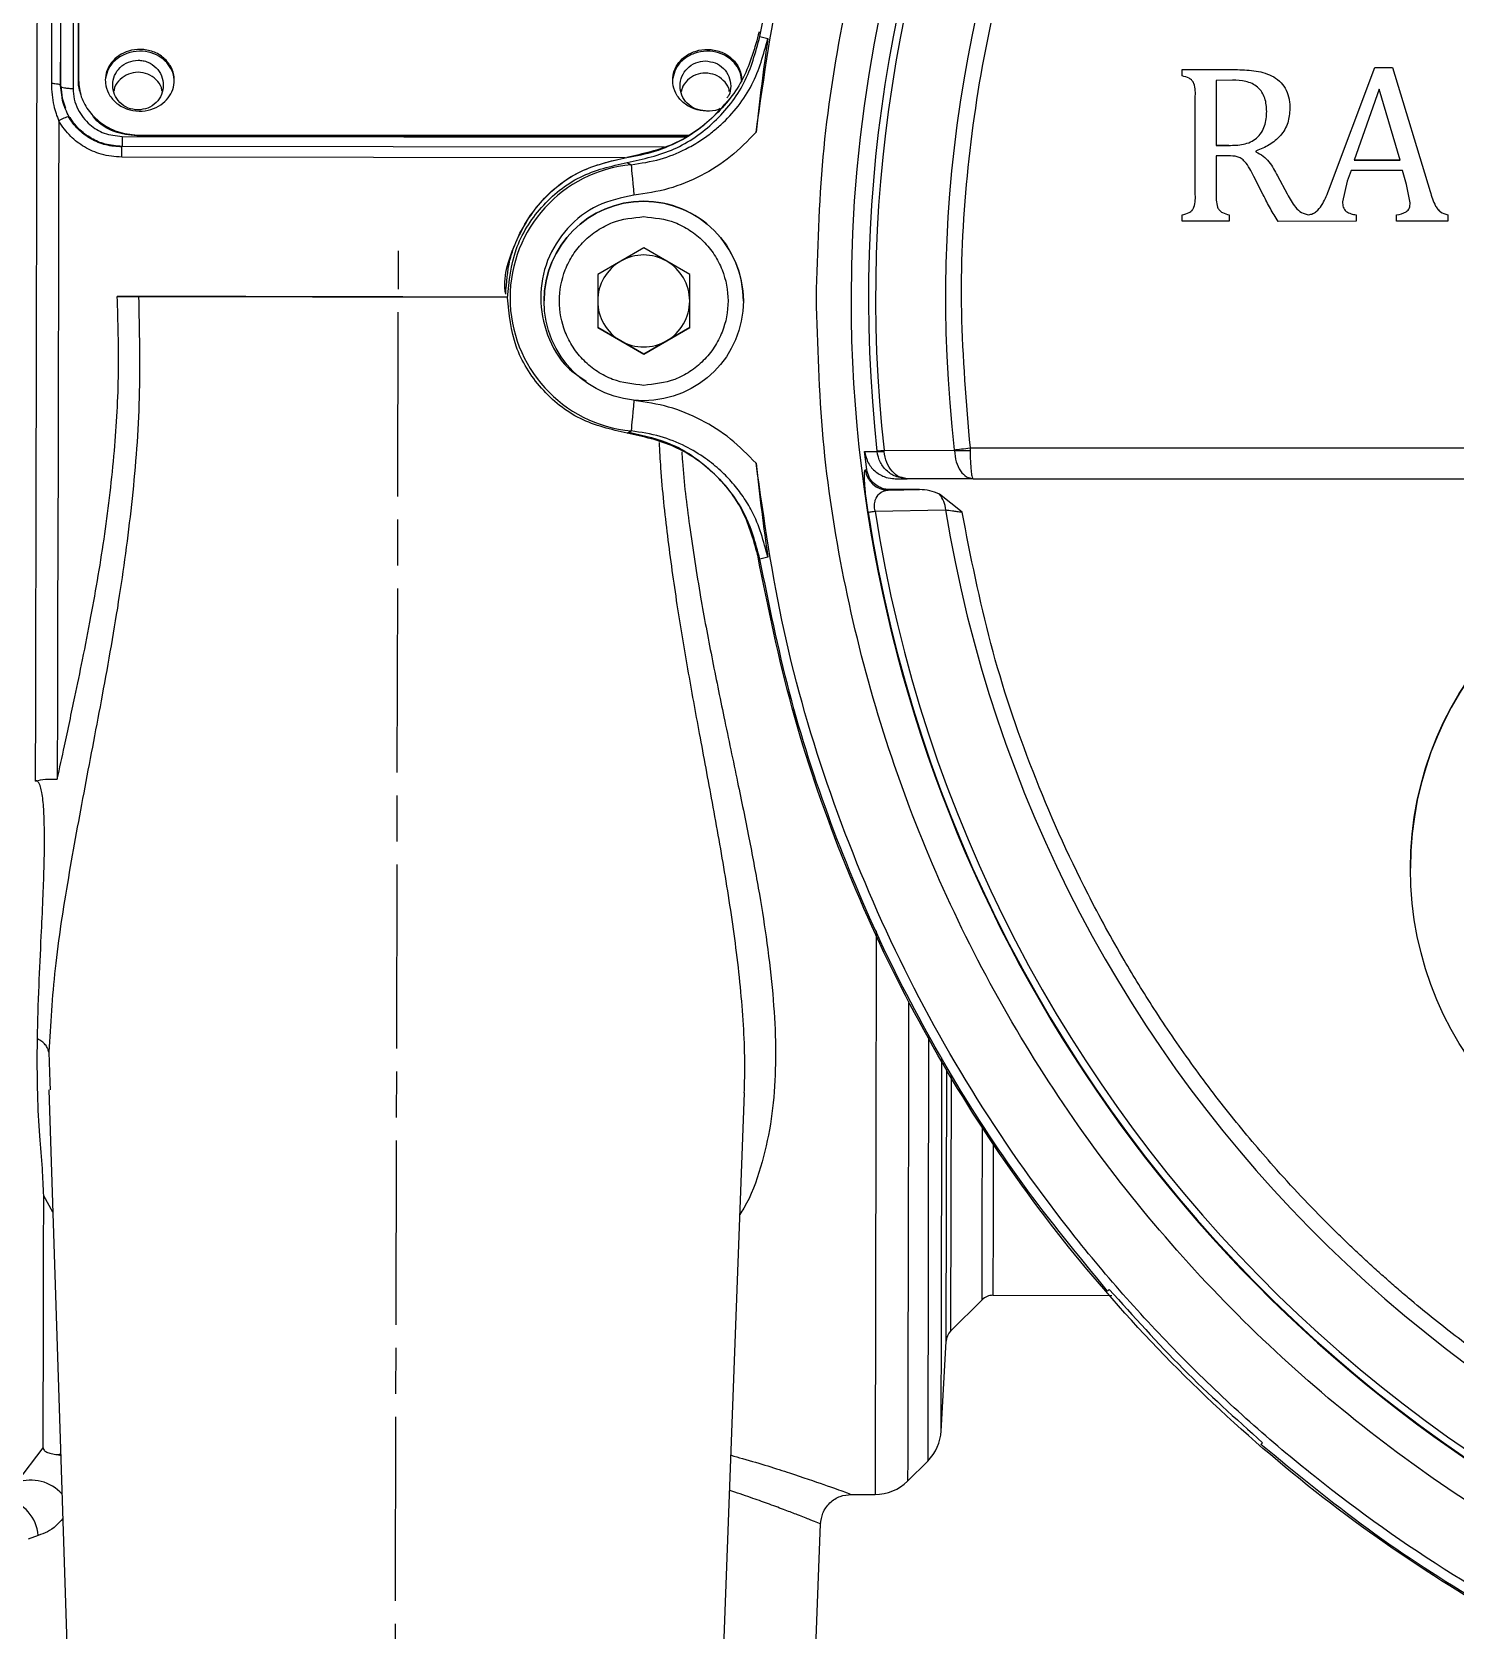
# Model space of a CAD drawing. Header units: millimetres. Extents: x 2278 to 4715, y 679 to 2402.
# Drawn here: x 2820 to 2912.8, y 1996.6 to 2100.8 of the extents above; entities that cross this region are included whole.
import ezdxf

# ---------------------------------------------------------------- set-up
doc = ezdxf.new("R2010")
doc.units = ezdxf.units.MM
doc.linetypes.add('AM_ISO08W050', pattern=[18, 12, -1.5, 3, -1.5])
doc.layers.add('AM_7', color=4, linetype='AM_ISO08W050', lineweight=25)

msp = doc.modelspace()

# ---------------------------------------------------------------- linework, layer by layer
at = {"color": 7, "linetype": 'Continuous', "lineweight": 25}
for p, q in [((2867.428, 2100.5), (2867.944, 2100.38)), ((2894.968, 2097.938), (2894.968, 2098.349)), ((2894.968, 2098.349), (2898.58, 2098.349)), ((2894.968, 2098.349), (2898.58, 2098.349)), ((2894.968, 2098.349), (2894.968, 2098.349)), ((2898.58, 2098.349), (2898.58, 2098.349)), ((2904.512, 2090.456), (2907.53, 2098.486)), ((2904.512, 2090.456), (2907.53, 2098.486)), ((2907.53, 2098.486), (2908.675, 2098.486)), ((2907.53, 2098.486), (2907.53, 2098.486)), ((2907.53, 2098.486), (2908.675, 2098.486)), ((2908.675, 2098.486), (2911.136, 2090.398)), ((2908.675, 2098.486), (2908.675, 2098.486)), ((2908.675, 2098.486), (2911.136, 2090.398)), ((2821.824, 2097.308), (2821.838, 2097.26)), ((2821.927, 2096.545), (2821.824, 2097.308)), ((2821.838, 2097.26), (2821.916, 2096.479)), ((2822.988, 2097.558), (2822.988, 2097.659)), ((2898.243, 2097.663), (2897.186, 2097.635)), ((2897.186, 2097.635), (2897.186, 2093.41)), ((2821.916, 2096.479), (2822.137, 2095.828)), ((2895.814, 2090.319), (2895.814, 2096.501)), ((2907.813, 2097.067), (2906.182, 2092.45)), ((2909.172, 2092.45), (2907.813, 2097.067)), ((2822.43, 2095.225), (2822.646, 2094.876)), ((2901.988, 2095.82), (2901.988, 2095.82)), ((2822.871, 2094.634), (2822.871, 2094.662)), ((2825.815, 2093.344), (2825.812, 2093.344)), ((2861.199, 2093.298), (2825.815, 2093.347)), ((2825.828, 2093.991), (2862.565, 2093.939)), ((2826.988, 2094.072), (2862.757, 2094.072)), ((2826.988, 2094.072), (2826.988, 2094.003)), ((2862.658, 2094.004), (2826.988, 2094.003)), ((2897.186, 2093.41), (2898.003, 2093.41)), ((2897.186, 2093.41), (2897.186, 2093.41)), ((2898.003, 2093.41), (2897.186, 2093.41)), ((2898.003, 2093.41), (2898.003, 2093.41)), ((2858.638, 2092.595), (2825.814, 2092.64)), ((2858.75, 2092.629), (2858.75, 2092.629)), ((2858.777, 2092.297), (2859.027, 2092.148)), ((2897.978, 2092.724), (2897.186, 2092.724)), ((2897.186, 2092.724), (2897.186, 2090.323)), ((2899.778, 2093.043), (2899.778, 2092.979)), ((2906.182, 2092.45), (2909.172, 2092.45)), ((2909.172, 2092.45), (2906.182, 2092.45)), ((2900.256, 2090.177), (2899.645, 2091.376)), ((2901.187, 2091.423), (2901.817, 2090.241)), ((2901.187, 2091.423), (2901.187, 2091.423)), ((2901.187, 2091.423), (2901.817, 2090.241)), ((2905.732, 2091.086), (2905.416, 2089.729)), ((2905.974, 2091.764), (2905.732, 2091.086)), ((2909.342, 2091.764), (2905.974, 2091.764)), ((2909.595, 2090.863), (2909.342, 2091.764)), ((2895.814, 2090.319), (2895.814, 2090.319)), ((2901.817, 2090.241), (2901.817, 2090.241)), ((2904.512, 2090.456), (2904.512, 2090.456)), ((2909.835, 2089.656), (2909.595, 2090.863)), ((2911.136, 2090.398), (2911.136, 2090.398)), ((2894.968, 2088.471), (2894.968, 2088.882)), ((2894.968, 2088.882), (2894.968, 2088.882)), ((2898.033, 2088.471), (2894.968, 2088.471)), ((2898.033, 2088.882), (2898.033, 2088.471)), ((2906.312, 2088.471), (2901.23, 2088.454)), ((2903.233, 2088.881), (2903.233, 2088.881)), ((2906.312, 2088.882), (2906.312, 2088.471)), ((2908.945, 2088.471), (2908.945, 2088.882)), ((2912.279, 2088.471), (2908.945, 2088.471)), ((2912.279, 2088.882), (2912.279, 2088.471)), ((2912.279, 2088.882), (2912.279, 2088.882)), ((2859.847, 2086.73), (2856.847, 2084.998)), ((2862.847, 2084.998), (2859.847, 2086.73)), ((2856.847, 2084.998), (2856.847, 2081.534)), ((2862.847, 2081.534), (2862.847, 2084.998)), ((2850.847, 2083.706), (2850.847, 2083.706)), ((2825.519, 2083.565), (2850.964, 2083.51)), ((2853.347, 2083.273), (2853.347, 2083.273)), ((2853.407, 2083.273), (2853.407, 2083.273)), ((2866.347, 2083.259), (2866.347, 2083.259)), ((2856.847, 2081.534), (2859.847, 2079.802)), ((2858.347, 2080.668), (2856.847, 2081.534)), ((2859.847, 2079.802), (2858.347, 2080.668)), ((2859.847, 2079.802), (2862.847, 2081.534)), ((2861.347, 2080.668), (2859.847, 2079.802)), ((2862.847, 2081.534), (2861.347, 2080.668)), ((2859.847, 2079.802), (2859.847, 2079.802)), ((2858.777, 2074.646), (2859.027, 2074.795)), ((2874.258, 2073.462), (2875.063, 2073.46)), ((2874.396, 2072.286), (2874.258, 2073.462)), ((2875.061, 2073.477), (2875.063, 2073.46)), ((2875.523, 2073.529), (2880.109, 2073.52)), ((2875.529, 2073.46), (2875.523, 2073.529)), ((2880.109, 2073.52), (2880.106, 2073.561)), ((2881.131, 2073.681), (2931.822, 2073.681)), ((2881.131, 2073.681), (2881.134, 2073.52)), ((2874.301, 2072.253), (2874.396, 2072.286)), ((2876.249, 2071.681), (2877.037, 2071.681)), ((2877.037, 2071.681), (2876.746, 2071.734)), ((2877.037, 2071.681), (2876.774, 2071.743)), ((2881.332, 2071.681), (2877.037, 2071.681)), ((2881.332, 2071.681), (2931.822, 2071.681)), ((2875.788, 2070.937), (2877.829, 2070.971)), ((2877.829, 2070.971), (2875.885, 2070.971)), ((2880.611, 2069.497), (2879.137, 2070.672)), ((2874.94, 2069.565), (2879.54, 2069.648)), ((2867.944, 2066.563), (2867.428, 2066.444)), ((2909.847, 2046.289), (2909.847, 2046.289)), ((2878.43, 2035.297), (2878.371, 2007.638)), ((2821.052, 2034.301), (2821.125, 2032.33)), ((2879.569, 2015.453), (2879.607, 2033.215)), ((2879.897, 2032.779), (2879.862, 2016.107)), ((2821.051, 2031.842), (2822.633, 1983.571)), ((2821.125, 2032.33), (2821.143, 2031.845)), ((2864.633, 1983.481), (2866.418, 2031.646)), ((2866.408, 2031.646), (2866.411, 2031.818)), ((2821.312, 2023.868), (2820.722, 2024.927)), ((2879.862, 2016.107), (2881.914, 2018.152)), ((2882.622, 2018.443), (2890.371, 2018.426)), ((2890.098, 2018.718), (2890.209, 2018.829)), ((2879.247, 2009.565), (2879.569, 2015.453)), ((2900.204, 2008.834), (2900.093, 2008.722)), ((2818.975, 2006.235), (2820.687, 2008.499)), ((2821.626, 2008.055), (2821.829, 2008.108)), ((2821.626, 2008.055), (2821.832, 2008.003)), ((2877.061, 2006.334), (2878.371, 2007.638)), ((2873.38, 2005.463), (2874.938, 2005.459)), ((2870.633, 1983.469), (2871.377, 2003.537)), ((2820.365, 2002.781), (2819.714, 2002.553))]:
    msp.add_line(p, q, dxfattribs=at)
at = {"color": 7, "linetype": 'Continuous', "lineweight": 25, "flags": 128}
for points in [[(2820.194, 2051.969), (2820.204, 2056.904), (2820.215, 2061.962), (2820.226, 2067.118), (2820.237, 2072.349), (2820.249, 2077.632), (2820.26, 2082.942), (2820.271, 2088.255), (2820.283, 2093.547), (2820.294, 2098.793), (2820.305, 2103.969)], [(2821.7, 2094.987), (2821.688, 2089.539), (2821.677, 2084.061), (2821.665, 2078.58), (2821.653, 2073.124), (2821.642, 2067.72), (2821.63, 2062.394), (2821.619, 2057.173), (2821.608, 2052.082)], [(2825.814, 2092.64), (2825.814, 2092.791), (2825.815, 2092.932), (2825.815, 2093.059), (2825.815, 2093.168), (2825.815, 2093.253), (2825.815, 2093.312), (2825.815, 2093.343), (2825.815, 2093.347)], [(2825.828, 2093.991), (2825.828, 2093.843), (2825.828, 2093.704), (2825.827, 2093.58), (2825.827, 2093.475), (2825.827, 2093.392), (2825.827, 2093.347)], [(2859.027, 2092.148), (2859.031, 2092.104), (2859.042, 2091.987), (2859.059, 2091.801), (2859.083, 2091.553), (2859.111, 2091.253), (2859.144, 2090.911), (2859.179, 2090.541), (2859.215, 2090.157)], [(2859.215, 2076.786), (2859.179, 2076.402), (2859.144, 2076.032), (2859.111, 2075.69), (2859.083, 2075.39), (2859.059, 2075.142), (2859.042, 2074.956), (2859.031, 2074.839), (2859.027, 2074.795)], [(2875.061, 2073.477), (2875.075, 2073.479), (2875.102, 2073.482), (2875.143, 2073.486), (2875.196, 2073.492), (2875.261, 2073.5), (2875.338, 2073.508), (2875.425, 2073.518), (2875.523, 2073.529)], [(2880.106, 2073.561), (2880.213, 2073.574), (2880.328, 2073.587), (2880.45, 2073.601), (2880.579, 2073.616), (2880.713, 2073.632), (2880.85, 2073.648), (2880.99, 2073.665), (2881.131, 2073.681)], [(2875.788, 2070.937), (2875.842, 2070.956), (2875.885, 2070.971)], [(2874.48, 2069.494), (2874.494, 2069.496), (2874.522, 2069.5), (2874.562, 2069.506), (2874.614, 2069.514), (2874.679, 2069.524), (2874.756, 2069.536), (2874.843, 2069.55), (2874.94, 2069.565)], [(2875.016, 2042.202), (2875.014, 2041.344), (2875.005, 2037.041), (2874.996, 2032.946), (2874.988, 2029.077), (2874.98, 2025.453), (2874.973, 2022.09), (2874.966, 2019.003), (2874.961, 2016.205), (2874.955, 2013.709), (2874.951, 2011.527), (2874.947, 2009.668), (2874.943, 2008.14), (2874.941, 2006.951), (2874.939, 2006.106), (2874.938, 2005.608), (2874.938, 2005.459)], [(2877.127, 2037.518), (2877.125, 2036.477), (2877.117, 2032.418), (2877.108, 2028.596), (2877.101, 2025.029), (2877.094, 2021.734), (2877.087, 2018.725), (2877.081, 2016.018), (2877.076, 2013.625), (2877.072, 2011.556), (2877.068, 2009.822), (2877.065, 2008.43), (2877.063, 2007.387), (2877.062, 2006.698), (2877.061, 2006.366), (2877.061, 2006.334)]]:
    msp.add_lwpolyline(points, dxfattribs=at)
at = {"color": 7, "linetype": 'Continuous', "lineweight": 25}
for centre, radius in [((2859.847, 2083.266), 6.5), ((2931.847, 2046.266), 22)]:
    msp.add_circle(centre, radius, dxfattribs=at)
for centre, radius, start, end in [((2964.847, 2083.471), 91.48, 295.79271, 180), ((2964.847, 2083.471), 90.341, 353.64897, 186.35103), ((2964.847, 2083.471), 89.875, 353.64897, 186.35103), ((2964.847, 2083.471), 85.319, 353.33017, 186.66983), ((2822.589, 2093.854), 1.44, 98.0719, 128.1126), ((2859.847, 2083.472), 8.715, 95.40246, 264.59754), ((2859.847, 2083.266), 6.5, 90, 179.93876), ((2859.847, 2083.266), 6.5, 359.93876, 90), ((2859.847, 2083.266), 3, 120, 180), ((2859.847, 2083.266), 3, 60, 120), ((2859.847, 2083.266), 3, 0, 60), ((2859.847, 2083.266), 3, 180, 240), ((2859.847, 2083.266), 3, 300, 0), ((2964.847, 2083.471), 91.48, 180, 290.22656), ((2859.847, 2083.266), 3, 240, 300), ((2875.296, 2075.285), 1.84, 262.72784, 277.27081), ((2880.621, 2087.843), 14.332, 267.94958, 272.05017), ((2875.79, 2072.438), 1.5, 187.07071, 269.91276), ((2877.78, 2069.545), 1.764, 3.33536, 39.6988), ((2964.847, 2083.471), 91.441, 188.79238, 262.46584), ((2964.847, 2083.471), 90.976, 188.79238, 262.46584), ((2964.847, 2083.471), 86.42, 189.2043, 262.12076), ((2931.847, 2046.266), 22, 359.93876, 179.93876), ((2882.62, 2017.443), 1, 89.87803, 134.86738), ((2880.567, 2015.399), 1, 134.87751, 176.87751), ((2876.254, 2009.764), 3, 314.87751, 356.87751), ((2819.884, 2003.693), 2.7, 41.22775, 109.68883), ((2874.944, 2008.459), 3, 269.87751, 314.87751), ((2817.753, 2002.58), 2.62, 4.39901, 78.72064)]:
    msp.add_arc(centre, radius, start, end, dxfattribs=at)
for points in [[(2867.174, 2094.261), (2867.698, 2097.913), (2868.746, 2105.216), (2871.865, 2115.859), (2876.073, 2126.102), (2881.429, 2135.803), (2887.833, 2144.842), (2895.215, 2153.104), (2903.477, 2160.485), (2912.516, 2166.89), (2922.217, 2172.245), (2932.46, 2176.453), (2943.103, 2179.573), (2950.406, 2180.621), (2954.058, 2181.145)], [(2871.107, 2083.472), (2871.194, 2086.539), (2871.368, 2092.675), (2872.771, 2101.789), (2874.996, 2110.727), (2878.104, 2119.402), (2882.042, 2127.732), (2886.78, 2135.635), (2892.268, 2143.035), (2898.456, 2149.863), (2905.283, 2156.05), (2912.684, 2161.539), (2920.587, 2166.276), (2928.917, 2170.215), (2937.592, 2173.323), (2946.53, 2175.548), (2955.644, 2176.951), (2961.78, 2177.125), (2964.847, 2177.212)], [(2964.847, 2167.757), (2961.884, 2167.667), (2955.959, 2167.486), (2947.17, 2166.031), (2938.577, 2163.726), (2930.276, 2160.512), (2922.359, 2156.446), (2914.914, 2151.568), (2908.024, 2145.934), (2901.765, 2139.606), (2896.207, 2132.655), (2891.411, 2125.157), (2887.431, 2117.196), (2884.312, 2108.86), (2882.084, 2100.242), (2880.792, 2091.439), (2880.368, 2082.54), (2880.877, 2076.634), (2881.131, 2073.681)], [(2867.428, 2100.5), (2868.015, 2103.413), (2869.191, 2109.241), (2871.944, 2117.735), (2875.391, 2125.964), (2879.591, 2133.835), (2884.436, 2141.336), (2888.211, 2145.929), (2890.098, 2148.226)], [(2867.376, 2100.804), (2867.094, 2099.776), (2866.529, 2097.72), (2864.513, 2095.187), (2861.875, 2093.309), (2859.791, 2092.856), (2858.75, 2092.629)], [(2850.957, 2083.472), (2851.07, 2084.547), (2851.297, 2086.698), (2853.061, 2089.484), (2855.615, 2091.571), (2857.723, 2092.055), (2858.777, 2092.297)], [(2843.847, 2083.526), (2842.287, 2083.529), (2839.168, 2083.536), (2834.671, 2083.545), (2830.463, 2083.554), (2828.092, 2083.559), (2826.906, 2083.562)], [(2858.777, 2074.646), (2857.723, 2074.888), (2855.615, 2075.373), (2853.061, 2077.459), (2851.297, 2080.246), (2851.07, 2082.396), (2850.957, 2083.472)], [(2964.847, 1989.731), (2961.78, 1989.818), (2955.644, 1989.992), (2946.53, 1991.395), (2937.592, 1993.62), (2928.917, 1996.728), (2920.587, 2000.667), (2912.684, 2005.404), (2905.283, 2010.893), (2898.456, 2017.081), (2892.268, 2023.908), (2886.78, 2031.308), (2882.042, 2039.212), (2878.104, 2047.541), (2874.996, 2056.216), (2872.771, 2065.154), (2871.368, 2074.269), (2871.194, 2080.404), (2871.107, 2083.472)], [(2954.058, 1985.798), (2950.406, 1986.322), (2943.103, 1987.37), (2932.46, 1990.49), (2922.217, 1994.698), (2912.516, 2000.053), (2903.477, 2006.458), (2895.215, 2013.839), (2887.833, 2022.101), (2881.429, 2031.14), (2876.073, 2040.841), (2871.865, 2051.084), (2868.746, 2061.727), (2867.698, 2069.03), (2867.174, 2072.682)], [(2947.515, 1986.001), (2944.221, 1986.687), (2937.632, 1988.06), (2928.08, 1991.38), (2918.897, 1995.584), (2910.194, 2000.72), (2902.057, 2006.709), (2894.573, 2013.497), (2887.817, 2021.01), (2881.863, 2029.173), (2876.764, 2037.897), (2872.6, 2047.099), (2869.32, 2056.665), (2867.975, 2063.259), (2867.303, 2066.557)], [(2890.098, 2018.718), (2888.211, 2021.014), (2884.436, 2025.607), (2879.591, 2033.108), (2875.391, 2040.979), (2871.944, 2049.208), (2869.191, 2057.702), (2868.015, 2063.53), (2867.428, 2066.444)], [(2890.209, 2018.829), (2891.786, 2017.074), (2894.938, 2013.563), (2898.449, 2010.41), (2900.204, 2008.834)], [(2947.819, 1986.052), (2944.905, 1986.64), (2939.078, 1987.815), (2930.583, 1990.568), (2922.354, 1994.015), (2914.483, 1998.216), (2906.983, 2003.061), (2902.39, 2006.835), (2900.093, 2008.722)]]:
    msp.add_open_spline(points, degree=3, dxfattribs=at)
for points, knots in [([(2822.987, 2162.459), (2822.987, 2162.355), (2822.987, 2161.834), (2822.987, 2160.468), (2822.988, 2158.308), (2822.988, 2155.689), (2822.988, 2153.227), (2822.988, 2149.719), (2822.988, 2146.576), (2822.988, 2142.261), (2822.988, 2137.574), (2822.988, 2132.442), (2822.988, 2127.018), (2822.988, 2122.459), (2822.988, 2116.537), (2822.988, 2111.631), (2822.988, 2104.952), (2822.988, 2100.659), (2822.988, 2097.658)], [0, 0, 0, 0, 0.020124, 0.1007334, 0.181328, 0.2215866, 0.3021835, 0.3424421, 0.4230392, 0.4632978, 0.5438938, 0.6244906, 0.6647493, 0.7453456, 0.7856043, 0.8661996, 0.906458, 1, 1, 1, 1]), ([(2821.319, 2161.511), (2821.319, 2161.54), (2821.319, 2161.628), (2821.318, 2160.642), (2821.315, 2158.629), (2821.31, 2155.566), (2821.305, 2152.178), (2821.3, 2148.84), (2821.295, 2145.771), (2821.29, 2142.127), (2821.283, 2137.857), (2821.276, 2133.211), (2821.268, 2128.264), (2821.26, 2123.094), (2821.251, 2117.409), (2821.241, 2111.212), (2821.23, 2104.529), (2821.223, 2099.838), (2821.219, 2097.444)], [0, 0, 0, 0, 0.0393421, 0.1229429, 0.2061832, 0.2890629, 0.3715817, 0.4166119, 0.4656006, 0.5185474, 0.5754517, 0.636313, 0.6900586, 0.7465521, 0.8057933, 0.8677819, 0.9325176, 1, 1, 1, 1]), ([(2821.824, 2097.308), (2821.829, 2100.608), (2821.838, 2107.206), (2821.851, 2116.636), (2821.863, 2125.517), (2821.874, 2133.674), (2821.883, 2140.975), (2821.892, 2147.292), (2821.898, 2152.516), (2821.903, 2156.565), (2821.906, 2158.968), (2821.908, 2160.282), (2821.908, 2160.603), (2821.908, 2160.764)], [0, 0, 0, 0, 0.0981345, 0.19626897, 0.29440343, 0.39253786, 0.49067226, 0.58880664, 0.686941, 0.78507534, 0.88320965, 0.94160483, 1, 1, 1, 1]), ([(2821.838, 2097.26), (2821.841, 2099.645), (2821.848, 2104.352), (2821.857, 2111.101), (2821.866, 2117.444), (2821.874, 2123.339), (2821.881, 2128.769), (2821.889, 2134.502), (2821.896, 2140.271), (2821.904, 2145.751), (2821.909, 2150.218), (2821.914, 2153.741), (2821.917, 2156.404), (2821.919, 2158.304), (2821.921, 2159.535), (2821.921, 2160.05), (2821.921, 2160.199), (2821.921, 2160.224)], [0, 0, 0, 0, 0.0713902, 0.1408432, 0.2083589, 0.2739371, 0.3375779, 0.3992809, 0.4881732, 0.5727093, 0.6528883, 0.7287096, 0.8001726, 0.8672766, 0.9300211, 0.9884056, 1, 1, 1, 1]), ([(2822.719, 2159.441), (2822.719, 2159.348), (2822.719, 2159.178), (2822.719, 2158.731), (2822.718, 2158.19), (2822.717, 2157.514), (2822.717, 2156.707), (2822.715, 2155.767), (2822.714, 2154.695), (2822.712, 2152.986), (2822.709, 2150.3), (2822.704, 2146.15), (2822.697, 2140.933), (2822.689, 2135.326), (2822.682, 2129.649), (2822.674, 2124.182), (2822.666, 2118.169), (2822.657, 2111.622), (2822.647, 2104.579), (2822.641, 2099.637), (2822.637, 2097.122)], [0, 0, 0, 0, 0.0377813, 0.0690805, 0.1004677, 0.1319427, 0.1635057, 0.1951566, 0.2268954, 0.2587221, 0.3309337, 0.4089834, 0.4928701, 0.5825926, 0.6456721, 0.7113473, 0.7796179, 0.8504837, 0.9239444, 1, 1, 1, 1]), ([(2822.988, 2097.557), (2822.988, 2098.205), (2822.988, 2101.445), (2822.988, 2107.21), (2822.988, 2113.427), (2822.988, 2119.462), (2822.988, 2124.092), (2822.988, 2127.903), (2822.988, 2129.347), (2822.988, 2129.743)], [0, 0, 0, 0, 0.0562565, 0.2816053, 0.5069111, 0.6194539, 0.8447671, 0.9573099, 1, 1, 1, 1]), ([(2858.777, 2092.297), (2859.822, 2092.524), (2861.911, 2092.976), (2864.559, 2094.855), (2866.58, 2097.399), (2867.145, 2099.465), (2867.428, 2100.5)], [0, 0, 0, 0, 0.25006523, 0.49944561, 0.74938637, 1, 1, 1, 1]), ([(2859.027, 2092.148), (2859.668, 2092.245), (2860.891, 2092.429), (2862.37, 2093.031), (2863.459, 2093.646), (2864.225, 2094.188), (2865.513, 2095.283), (2867.093, 2097.242), (2867.664, 2099.349), (2867.944, 2100.38)], [0, 0, 0, 0, 0.1490589, 0.284486, 0.365253, 0.4374072, 0.5004523, 0.7554674, 1, 1, 1, 1]), ([(2867.944, 2100.38), (2867.807, 2099.409), (2867.535, 2097.476), (2867.294, 2095.329), (2867.174, 2094.261)], [0, 0, 0, 0, 0.5024427, 1, 1, 1, 1]), ([(2829.238, 2097.658), (2829.218, 2097.453), (2829.176, 2097.041), (2828.854, 2096.481), (2828.366, 2096.021), (2827.706, 2095.708), (2826.926, 2095.6), (2826.113, 2095.751), (2825.401, 2096.164), (2824.915, 2096.77), (2824.753, 2097.306), (2824.728, 2097.8), (2824.81, 2098.276), (2825.119, 2098.834), (2825.612, 2099.291), (2826.269, 2099.603), (2827.05, 2099.71), (2827.863, 2099.56), (2828.576, 2099.149), (2829.059, 2098.547), (2829.227, 2098.013), (2829.236, 2097.721), (2829.238, 2097.658)], [0, 0, 0, 0, 0.0462758, 0.0927179, 0.1417121, 0.1951856, 0.2536832, 0.3152623, 0.3769162, 0.4343748, 0.4858184, 0.4999945, 0.5462457, 0.5926943, 0.6417948, 0.6951523, 0.7535088, 0.8153875, 0.8768489, 0.9341452, 0.9857242, 1, 1, 1, 1]), ([(2829.238, 2097.557), (2829.218, 2097.759), (2829.177, 2098.164), (2828.861, 2098.713), (2828.379, 2099.166), (2827.725, 2099.478), (2826.945, 2099.591), (2826.124, 2099.448), (2825.409, 2099.038), (2824.908, 2098.448), (2824.805, 2097.986), (2824.758, 2097.775)], [0, 0, 0, 0, 0.09445135, 0.189257, 0.28970169, 0.40014557, 0.52176899, 0.6506714, 0.77990675, 0.89966554, 1, 1, 1, 1]), ([(2864.842, 2095.812), (2864.8, 2095.791), (2864.526, 2095.652), (2863.92, 2095.613), (2863.114, 2095.747), (2862.4, 2096.166), (2861.916, 2096.77), (2861.753, 2097.306), (2861.728, 2097.8), (2861.81, 2098.276), (2862.119, 2098.834), (2862.612, 2099.291), (2863.269, 2099.603), (2864.05, 2099.711), (2864.863, 2099.561), (2865.576, 2099.15), (2866.059, 2098.547), (2866.227, 2098.013), (2866.236, 2097.722), (2866.238, 2097.659)], [0, 0, 0, 0, 0.0127052, 0.0844665, 0.160008, 0.2356414, 0.3061282, 0.3692357, 0.3866258, 0.4433634, 0.5003433, 0.5605763, 0.6260317, 0.6976199, 0.773529, 0.8489263, 0.9192139, 0.9824875, 1, 1, 1, 1]), ([(2866.238, 2097.558), (2866.218, 2097.76), (2866.177, 2098.164), (2865.861, 2098.713), (2865.379, 2099.166), (2864.725, 2099.479), (2863.945, 2099.591), (2863.124, 2099.448), (2862.409, 2099.039), (2861.908, 2098.448), (2861.805, 2097.986), (2861.758, 2097.775)], [0, 0, 0, 0, 0.09445035, 0.18925501, 0.28969883, 0.40014213, 0.52176528, 0.6506678, 0.77990335, 0.89966202, 1, 1, 1, 1]), ([(2826.868, 2095.717), (2826.65, 2095.743), (2826.212, 2095.794), (2825.664, 2096.177), (2825.305, 2096.715), (2825.179, 2097.345), (2825.306, 2097.976), (2825.671, 2098.513), (2826.222, 2098.891), (2826.658, 2098.939), (2826.875, 2098.963)], [0, 0, 0, 0, 0.1258291, 0.25355612, 0.37642477, 0.49891281, 0.62367207, 0.747541, 0.87471626, 1, 1, 1, 1]), ([(2826.875, 2098.963), (2826.984, 2098.957), (2827.202, 2098.944), (2827.623, 2098.811), (2828.082, 2098.507), (2828.44, 2097.964), (2828.563, 2097.337), (2828.436, 2096.709), (2828.073, 2096.171), (2827.522, 2095.791), (2827.085, 2095.742), (2826.868, 2095.717)], [0, 0, 0, 0, 0.063647, 0.1267281, 0.2547652, 0.3780137, 0.5008959, 0.6238443, 0.7469985, 0.8744138, 1, 1, 1, 1]), ([(2863.868, 2095.665), (2863.65, 2095.691), (2863.213, 2095.742), (2862.664, 2096.125), (2862.305, 2096.663), (2862.179, 2097.293), (2862.306, 2097.924), (2862.671, 2098.461), (2863.222, 2098.838), (2863.658, 2098.887), (2863.875, 2098.911)], [0, 0, 0, 0, 0.12578783, 0.25349875, 0.37632272, 0.49888409, 0.62365237, 0.74752839, 0.87471013, 1, 1, 1, 1]), ([(2863.875, 2098.911), (2864.092, 2098.885), (2864.53, 2098.835), (2865.079, 2098.453), (2865.444, 2097.911), (2865.555, 2097.286), (2865.484, 2096.77), (2865.312, 2096.539), (2865.266, 2096.477)], [0, 0, 0, 0, 0.18772397, 0.37845808, 0.56352237, 0.74919563, 0.93250381, 1, 1, 1, 1]), ([(2898.58, 2098.349), (2898.984, 2098.336), (2899.79, 2098.308), (2900.78, 2098.012), (2901.433, 2097.521), (2901.781, 2097.012), (2901.927, 2096.524), (2901.982, 2096.123), (2901.986, 2095.921), (2901.988, 2095.82)], [0, 0, 0, 0, 0.2503213, 0.4998014, 0.6247836, 0.7496745, 0.8746984, 0.9373467, 1, 1, 1, 1]), ([(2821.219, 2097.444), (2821.244, 2096.957), (2821.287, 2096.115), (2821.578, 2095.322), (2821.7, 2094.987)], [0, 0, 0, 0, 0.5788091, 1, 1, 1, 1]), ([(2821.824, 2097.308), (2821.815, 2097.323), (2821.795, 2097.353), (2821.664, 2097.394), (2821.468, 2097.428), (2821.301, 2097.438), (2821.219, 2097.444)], [0, 0, 0, 0, 0.2364348, 0.4905117, 0.7497182, 1, 1, 1, 1]), ([(2821.838, 2097.26), (2821.853, 2097.242), (2821.883, 2097.206), (2822.07, 2097.16), (2822.335, 2097.128), (2822.539, 2097.124), (2822.637, 2097.122)], [0, 0, 0, 0, 0.2411339, 0.5007157, 0.7598986, 1, 1, 1, 1]), ([(2822.988, 2097.658), (2823.025, 2097.293), (2823.098, 2096.562), (2823.669, 2095.566), (2824.536, 2094.753), (2825.683, 2094.183), (2826.549, 2094.109), (2826.988, 2094.072)], [0, 0, 0, 0, 0.1846704, 0.3699995, 0.5658569, 0.7794508, 1, 1, 1, 1]), ([(2823.135, 2096.801), (2823.081, 2096.946), (2822.989, 2097.191), (2822.989, 2097.451), (2822.988, 2097.557)], [0, 0, 0, 0, 0.5932595, 1, 1, 1, 1]), ([(2826.873, 2098.179), (2826.656, 2098.155), (2826.223, 2098.108), (2825.685, 2097.73), (2825.357, 2097.315), (2825.312, 2097.026), (2825.3, 2096.948)], [0, 0, 0, 0, 0.2965684, 0.5931367, 0.8897051, 1, 1, 1, 1]), ([(2828.441, 2096.943), (2828.43, 2097.021), (2828.386, 2097.309), (2828.059, 2097.725), (2827.524, 2098.105), (2827.09, 2098.154), (2826.873, 2098.179)], [0, 0, 0, 0, 0.1094641, 0.4063094, 0.7031547, 1, 1, 1, 1]), ([(2863.873, 2098.127), (2863.656, 2098.104), (2863.223, 2098.056), (2862.685, 2097.679), (2862.357, 2097.263), (2862.312, 2096.975), (2862.3, 2096.896)], [0, 0, 0, 0, 0.2965578, 0.5931157, 0.8896735, 1, 1, 1, 1]), ([(2865.441, 2096.892), (2865.43, 2096.97), (2865.386, 2097.258), (2865.059, 2097.674), (2864.524, 2098.053), (2864.09, 2098.103), (2863.873, 2098.127)], [0, 0, 0, 0, 0.1093257, 0.4062171, 0.7031086, 1, 1, 1, 1]), ([(2895.814, 2096.501), (2895.828, 2096.824), (2895.846, 2097.228), (2895.618, 2097.656), (2895.35, 2097.837), (2895.121, 2097.897), (2894.968, 2097.938)], [0, 0, 0, 0, 0.4996211, 0.6251499, 0.7494732, 1, 1, 1, 1]), ([(2900.479, 2095.622), (2900.462, 2095.914), (2900.437, 2096.352), (2900.185, 2096.883), (2899.898, 2097.216), (2899.525, 2097.449), (2898.972, 2097.637), (2898.535, 2097.653), (2898.243, 2097.663)], [0, 0, 0, 0, 0.24958677, 0.37462583, 0.49959061, 0.62471117, 0.7498825, 1, 1, 1, 1]), ([(2822.386, 2095.28), (2822.3, 2095.438), (2822.151, 2095.709), (2822.033, 2096.034), (2821.983, 2096.2), (2821.97, 2096.245), (2821.966, 2096.259), (2821.94, 2096.355), (2821.933, 2096.451), (2821.927, 2096.545)], [0, 0, 0, 0, 0.3970477, 0.6832442, 0.7593525, 0.7806464, 0.7871031, 0.7907663, 1, 1, 1, 1]), ([(2822.637, 2097.122), (2822.652, 2096.888), (2822.682, 2096.418), (2822.925, 2095.772), (2823.275, 2095.207), (2823.823, 2094.639), (2824.672, 2094.113), (2825.433, 2094.033), (2825.828, 2093.991)], [0, 0, 0, 0, 0.1430671, 0.2866093, 0.4153743, 0.5443817, 0.7631691, 1, 1, 1, 1]), ([(2858.75, 2092.629), (2859.367, 2092.739), (2860.626, 2092.963), (2862.419, 2093.765), (2864.115, 2094.907), (2865.018, 2095.952), (2865.477, 2096.484)], [0, 0, 0, 0, 0.2356127, 0.4808109, 0.7356041, 1, 1, 1, 1]), ([(2825.815, 2093.306), (2825.464, 2093.332), (2824.762, 2093.385), (2823.783, 2093.803), (2822.925, 2094.428), (2822.524, 2095), (2822.323, 2095.286)], [0, 0, 0, 0, 0.2500734, 0.5000242, 0.7499594, 1, 1, 1, 1]), ([(2825.812, 2093.344), (2825.446, 2093.374), (2824.757, 2093.429), (2823.79, 2093.851), (2822.968, 2094.453), (2822.575, 2095.012), (2822.386, 2095.28)], [0, 0, 0, 0, 0.2660658, 0.5004545, 0.7602758, 1, 1, 1, 1]), ([(2826.988, 2094.003), (2826.488, 2094.056), (2825.485, 2094.162), (2824.329, 2094.768), (2823.903, 2095.365), (2823.77, 2095.552)], [0, 0, 0, 0, 0.4067081, 0.8144852, 1, 1, 1, 1]), ([(2898.003, 2093.41), (2898.324, 2093.413), (2898.806, 2093.419), (2899.419, 2093.615), (2899.83, 2093.871), (2900.147, 2094.238), (2900.431, 2094.818), (2900.46, 2095.301), (2900.479, 2095.622)], [0, 0, 0, 0, 0.2503, 0.3753367, 0.5003813, 0.6253296, 0.7504389, 1, 1, 1, 1]), ([(2901.988, 2095.82), (2901.964, 2095.5), (2901.915, 2094.861), (2901.415, 2094.015), (2900.664, 2093.403), (2900.074, 2093.163), (2899.778, 2093.043)], [0, 0, 0, 0, 0.2499069, 0.4994484, 0.7494591, 1, 1, 1, 1]), ([(2825.814, 2092.64), (2825.359, 2092.678), (2824.504, 2092.75), (2823.371, 2093.267), (2822.401, 2093.987), (2821.942, 2094.642), (2821.7, 2094.987)], [0, 0, 0, 0, 0.27472441, 0.51562612, 0.74439373, 1, 1, 1, 1]), ([(2867.174, 2094.261), (2866.64, 2093.709), (2865.575, 2092.607), (2863.618, 2091.387), (2861.49, 2090.501), (2859.975, 2090.272), (2859.215, 2090.157)], [0, 0, 0, 0, 0.250755, 0.4999887, 0.7492331, 1, 1, 1, 1]), ([(2850.849, 2083.706), (2850.849, 2083.709), (2850.656, 2084.774), (2851.34, 2086.983), (2852.942, 2089.781), (2855.568, 2091.892), (2857.689, 2092.383), (2858.75, 2092.629)], [0, 0, 0, 0, 0.0007305, 0.2505479, 0.5003652, 0.7501826, 1, 1, 1, 1]), ([(2850.847, 2083.716), (2850.902, 2084.461), (2850.993, 2085.716), (2851.73, 2087.768), (2853.114, 2089.919), (2855.595, 2091.91), (2857.721, 2092.394), (2858.75, 2092.629)], [0, 0, 0, 0, 0.17216565, 0.28957594, 0.50053694, 0.75812355, 1, 1, 1, 1]), ([(2899.645, 2091.376), (2899.469, 2091.723), (2899.248, 2092.158), (2898.828, 2092.567), (2898.465, 2092.723), (2898.173, 2092.723), (2897.978, 2092.724)], [0, 0, 0, 0, 0.5001583, 0.6250646, 0.7501102, 1, 1, 1, 1]), ([(2899.778, 2092.979), (2899.939, 2092.898), (2900.26, 2092.737), (2900.632, 2092.339), (2900.932, 2091.895), (2901.102, 2091.58), (2901.187, 2091.423)], [0, 0, 0, 0, 0.2497421, 0.4995193, 0.7496968, 1, 1, 1, 1]), ([(2859.215, 2090.157), (2858.401, 2089.991), (2856.772, 2089.658), (2854.767, 2088.084), (2853.441, 2085.955), (2852.974, 2083.466), (2853.454, 2081.013), (2854.553, 2079.06), (2855.668, 2078.317), (2856.094, 2078.033)], [0, 0, 0, 0, 0.1511127, 0.3022254, 0.453338, 0.6044507, 0.7555634, 0.9066761, 1, 1, 1, 1]), ([(2894.968, 2088.882), (2895.121, 2088.922), (2895.351, 2088.982), (2895.621, 2089.161), (2895.849, 2089.591), (2895.83, 2089.995), (2895.814, 2090.319)], [0, 0, 0, 0, 0.2505117, 0.3752446, 0.5001647, 1, 1, 1, 1]), ([(2894.968, 2088.882), (2895.121, 2088.922), (2895.351, 2088.982), (2895.621, 2089.161), (2895.849, 2089.591), (2895.83, 2089.995), (2895.814, 2090.319)], [0, 0, 0, 0, 0.2505117, 0.3752446, 0.5001647, 1, 1, 1, 1]), ([(2897.186, 2090.323), (2897.18, 2090.001), (2897.173, 2089.639), (2897.32, 2089.27), (2897.415, 2089.142), (2897.647, 2088.981), (2897.879, 2088.922), (2898.033, 2088.882)], [0, 0, 0, 0, 0.49924852, 0.56209257, 0.62459054, 0.74961398, 1, 1, 1, 1]), ([(2901.23, 2088.454), (2901.053, 2088.733), (2900.698, 2089.29), (2900.404, 2089.881), (2900.256, 2090.177)], [0, 0, 0, 0, 0.4999014, 1, 1, 1, 1]), ([(2901.817, 2090.241), (2901.978, 2089.94), (2902.219, 2089.488), (2902.723, 2088.989), (2903.063, 2088.917), (2903.233, 2088.881)], [0, 0, 0, 0, 0.5005372, 0.7503463, 1, 1, 1, 1]), ([(2901.817, 2090.241), (2901.978, 2089.94), (2902.219, 2089.488), (2902.723, 2088.989), (2903.063, 2088.917), (2903.233, 2088.881)], [0, 0, 0, 0, 0.5005372, 0.7503463, 1, 1, 1, 1]), ([(2903.233, 2088.881), (2903.319, 2088.902), (2903.492, 2088.945), (2903.792, 2089.141), (2904.184, 2089.632), (2904.381, 2090.126), (2904.512, 2090.456)], [0, 0, 0, 0, 0.125077, 0.2502224, 0.4998872, 1, 1, 1, 1]), ([(2903.233, 2088.881), (2903.319, 2088.902), (2903.492, 2088.945), (2903.792, 2089.141), (2904.184, 2089.632), (2904.381, 2090.126), (2904.512, 2090.456)], [0, 0, 0, 0, 0.125077, 0.2502224, 0.4998872, 1, 1, 1, 1]), ([(2911.136, 2090.398), (2911.231, 2090.073), (2911.351, 2089.664), (2911.627, 2089.241), (2911.87, 2089.002), (2912.115, 2088.93), (2912.279, 2088.882)], [0, 0, 0, 0, 0.5004596, 0.6283614, 0.7507034, 1, 1, 1, 1]), ([(2911.136, 2090.398), (2911.231, 2090.073), (2911.352, 2089.66), (2911.63, 2089.237), (2911.875, 2089.001), (2912.115, 2088.93), (2912.279, 2088.882)], [0, 0, 0, 0, 0.5004401, 0.6353693, 0.7507131, 1, 1, 1, 1]), ([(2905.416, 2089.729), (2905.423, 2089.613), (2905.434, 2089.437), (2905.54, 2089.227), (2905.702, 2089.06), (2905.972, 2088.94), (2906.199, 2088.902), (2906.312, 2088.882)], [0, 0, 0, 0, 0.2495954, 0.3779288, 0.4998398, 0.7495428, 1, 1, 1, 1]), ([(2908.945, 2088.882), (2909.168, 2088.921), (2909.447, 2088.969), (2909.703, 2089.185), (2909.819, 2089.378), (2909.828, 2089.545), (2909.835, 2089.656)], [0, 0, 0, 0, 0.4994773, 0.6261796, 0.7503153, 1, 1, 1, 1]), ([(2859.847, 2077.766), (2859.155, 2077.84), (2858.091, 2077.953), (2856.81, 2078.639), (2855.93, 2079.348), (2855.215, 2080.23), (2854.551, 2081.51), (2854.214, 2083.266), (2854.551, 2085.022), (2855.215, 2086.303), (2855.93, 2087.184), (2856.81, 2087.894), (2858.091, 2088.58), (2859.155, 2088.693), (2859.847, 2088.766)], [0, 0, 0, 0, 0.1197284, 0.1841803, 0.25, 0.3158197, 0.3802716, 0.5, 0.6197284, 0.6841803, 0.75, 0.8158197, 0.8802716, 1, 1, 1, 1]), ([(2859.847, 2088.766), (2860.539, 2088.693), (2861.603, 2088.58), (2862.884, 2087.894), (2863.764, 2087.184), (2864.478, 2086.303), (2865.142, 2085.022), (2865.48, 2083.266), (2865.142, 2081.51), (2864.478, 2080.23), (2863.764, 2079.348), (2862.884, 2078.639), (2861.603, 2077.953), (2860.539, 2077.84), (2859.847, 2077.766)], [0, 0, 0, 0, 0.1197284, 0.1841803, 0.25, 0.3158197, 0.3802716, 0.5, 0.6197284, 0.6841803, 0.75, 0.8158197, 0.8802716, 1, 1, 1, 1]), ([(2826.906, 2083.562), (2826.955, 2081.353), (2827.053, 2076.938), (2826.546, 2070.405), (2825.678, 2063.93), (2824.564, 2057.651), (2823.379, 2051.515), (2822.282, 2045.563), (2821.38, 2039.766), (2821.16, 2036.097), (2821.052, 2034.301)], [0, 0, 0, 0, 0.12502924, 0.2499672, 0.37284969, 0.50156063, 0.62399412, 0.74790032, 0.87659793, 1, 1, 1, 1]), ([(2821.608, 2052.082), (2821.763, 2052.805), (2822.143, 2054.578), (2822.699, 2057.177), (2823.282, 2059.991), (2823.799, 2062.628), (2824.288, 2065.364), (2824.853, 2068.949), (2825.37, 2073.357), (2825.669, 2078.546), (2825.569, 2081.914), (2825.519, 2083.565)], [0, 0, 0, 0, 0.0735541, 0.1803514, 0.2595907, 0.3508784, 0.4369274, 0.5223462, 0.6912899, 0.8487585, 1, 1, 1, 1]), ([(2826.906, 2083.562), (2826.733, 2083.562), (2826.445, 2083.563), (2825.955, 2083.564), (2825.665, 2083.564), (2825.519, 2083.565)], [0, 0, 0, 0, 0.4297583, 0.7147964, 1, 1, 1, 1]), ([(2850.964, 2083.51), (2850.147, 2083.512), (2847.846, 2083.517), (2845.415, 2083.522), (2843.847, 2083.526)], [0, 0, 0, 0, 0.35526271, 1, 1, 1, 1]), ([(2867.174, 2072.682), (2866.64, 2073.235), (2865.575, 2074.336), (2863.618, 2075.556), (2861.49, 2076.442), (2859.975, 2076.671), (2859.215, 2076.786)], [0, 0, 0, 0, 0.250755, 0.4999887, 0.7492331, 1, 1, 1, 1]), ([(2867.428, 2066.444), (2867.146, 2067.476), (2866.585, 2069.538), (2864.566, 2072.082), (2861.917, 2073.964), (2859.824, 2074.418), (2858.777, 2074.646)], [0, 0, 0, 0, 0.2500466, 0.4994486, 0.7493959, 1, 1, 1, 1]), ([(2858.892, 2074.715), (2859.87, 2074.496), (2861.888, 2074.044), (2864.463, 2072.184), (2866.47, 2069.644), (2867.025, 2067.586), (2867.303, 2066.557)], [0, 0, 0, 0, 0.2386895, 0.4924596, 0.7462298, 1, 1, 1, 1]), ([(2867.944, 2066.563), (2867.669, 2067.597), (2867.299, 2068.99), (2866.344, 2070.524), (2865.665, 2071.404), (2864.85, 2072.243), (2863.832, 2073.069), (2862.52, 2073.852), (2860.891, 2074.514), (2859.668, 2074.698), (2859.027, 2074.795)], [0, 0, 0, 0, 0.2442896, 0.329036, 0.4144898, 0.500125, 0.5979924, 0.7157703, 0.8510724, 1, 1, 1, 1]), ([(2866.411, 2031.818), (2866.427, 2032.348), (2866.465, 2033.642), (2866.382, 2035.783), (2866.2, 2038.238), (2865.832, 2041.539), (2865.217, 2045.633), (2864.364, 2050.41), (2863.516, 2054.928), (2862.73, 2059.232), (2862.008, 2063.529), (2861.402, 2067.902), (2861.01, 2071.441), (2860.902, 2073.487), (2860.873, 2074.041)], [0, 0, 0, 0, 0.0433409, 0.1057315, 0.1690542, 0.2334738, 0.3560005, 0.4712292, 0.5764178, 0.6730238, 0.7674205, 0.8671142, 0.9640265, 1, 1, 1, 1]), ([(2862.332, 2073.425), (2862.345, 2073.217), (2862.444, 2071.604), (2862.845, 2068.432), (2863.497, 2064.178), (2864.284, 2060.02), (2865.108, 2055.99), (2865.941, 2052.058), (2866.702, 2048.346), (2867.334, 2044.986), (2867.861, 2041.724), (2868.252, 2038.515), (2868.461, 2035.385), (2868.443, 2032.408), (2868.165, 2029.527), (2867.504, 2026.747), (2866.815, 2024.797), (2866.211, 2023.851), (2866.124, 2023.715)], [0, 0, 0, 0, 0.0106831, 0.0830391, 0.1654713, 0.2356481, 0.3074556, 0.3870321, 0.4564613, 0.5207151, 0.5842217, 0.6523923, 0.7186099, 0.7834568, 0.8491663, 0.917494, 0.9880997, 1, 1, 1, 1]), ([(2874.258, 2073.462), (2874.307, 2073.233), (2874.41, 2072.755), (2874.877, 2072.163), (2875.467, 2071.803), (2875.947, 2071.689), (2876.19, 2071.683), (2876.249, 2071.681)], [0, 0, 0, 0, 0.2384851, 0.4994878, 0.7493253, 0.9396747, 1, 1, 1, 1]), ([(2876.746, 2071.734), (2876.611, 2071.75), (2876.24, 2071.796), (2875.708, 2072.147), (2875.226, 2072.722), (2875.118, 2073.212), (2875.063, 2073.46)], [0, 0, 0, 0, 0.1562506, 0.4311733, 0.712703, 1, 1, 1, 1]), ([(2876.774, 2071.743), (2876.685, 2071.758), (2876.416, 2071.803), (2876.022, 2072.148), (2875.654, 2072.722), (2875.571, 2073.212), (2875.529, 2073.46)], [0, 0, 0, 0, 0.138579, 0.4192597, 0.7066858, 1, 1, 1, 1]), ([(2880.109, 2073.52), (2880.139, 2073.267), (2880.199, 2072.764), (2880.495, 2072.162), (2880.886, 2071.758), (2881.184, 2071.707), (2881.332, 2071.681)], [0, 0, 0, 0, 0.2577147, 0.5100976, 0.7565093, 1, 1, 1, 1]), ([(2881.134, 2073.52), (2881.139, 2073.282), (2881.148, 2072.791), (2881.191, 2072.211), (2881.242, 2071.878), (2881.288, 2071.71), (2881.317, 2071.691), (2881.332, 2071.681)], [0, 0, 0, 0, 0.24183895, 0.49912391, 0.70899919, 0.84445044, 1, 1, 1, 1]), ([(2867.174, 2072.682), (2867.294, 2071.614), (2867.535, 2069.468), (2867.807, 2067.534), (2867.944, 2066.563)], [0, 0, 0, 0, 0.49755733, 1, 1, 1, 1]), ([(2874.48, 2069.494), (2874.449, 2069.704), (2874.386, 2070.136), (2874.319, 2070.718), (2874.273, 2071.223), (2874.243, 2071.727), (2874.244, 2072.153), (2874.282, 2072.219), (2874.301, 2072.253)], [0, 0, 0, 0, 0.1207862, 0.249076, 0.3731346, 0.5013753, 0.7404661, 1, 1, 1, 1]), ([(2875.885, 2070.971), (2875.777, 2070.978), (2875.569, 2070.991), (2875.224, 2071.107), (2874.853, 2071.344), (2874.518, 2071.757), (2874.436, 2072.111), (2874.396, 2072.286)], [0, 0, 0, 0, 0.150225, 0.2871088, 0.5005337, 0.7538342, 1, 1, 1, 1]), ([(2874.94, 2069.565), (2874.927, 2069.632), (2874.902, 2069.766), (2874.897, 2069.96), (2874.915, 2070.134), (2874.99, 2070.448), (2875.271, 2070.835), (2875.586, 2070.897), (2875.788, 2070.937)], [0, 0, 0, 0, 0.0574109, 0.1145191, 0.1752599, 0.2413213, 0.5124894, 1, 1, 1, 1]), ([(2879.137, 2070.672), (2878.927, 2070.76), (2878.509, 2070.937), (2878.055, 2070.96), (2877.829, 2070.971)], [0, 0, 0, 0, 0.5015357, 1, 1, 1, 1]), ([(2879.54, 2069.648), (2879.681, 2069.629), (2879.906, 2069.6), (2880.283, 2069.547), (2880.498, 2069.514), (2880.611, 2069.497)], [0, 0, 0, 0, 0.4463965, 0.7099365, 1, 1, 1, 1]), ([(2952.873, 1998.927), (2950.493, 1999.318), (2947.802, 1999.759), (2944.842, 2000.458), (2943.922, 2000.685), (2943.006, 2000.922), (2942.091, 2001.17), (2941.18, 2001.427), (2940.542, 2001.615), (2939.937, 2001.798), (2938.888, 2002.12), (2937.306, 2002.638), (2935.525, 2003.27), (2933.979, 2003.853), (2932.736, 2004.348), (2931.705, 2004.776), (2930.913, 2005.114), (2930.125, 2005.46), (2929.341, 2005.814), (2928.56, 2006.176), (2928.014, 2006.436), (2927.496, 2006.686), (2926.43, 2007.207), (2924.732, 2008.08), (2922.722, 2009.188), (2920.527, 2010.469), (2918.293, 2011.87), (2916.222, 2013.271), (2914.979, 2014.156), (2913.917, 2014.931), (2912.753, 2015.807), (2911.229, 2017.007), (2909.963, 2018.053), (2908.95, 2018.919), (2908.181, 2019.593), (2907.42, 2020.277), (2906.668, 2020.969), (2905.923, 2021.67), (2905.41, 2022.166), (2904.956, 2022.609), (2903.489, 2024.059), (2901.119, 2026.573), (2898.13, 2030.123), (2895.525, 2033.554), (2893.204, 2036.956), (2890.947, 2040.622), (2888.161, 2045.703), (2885.107, 2052.547), (2882.304, 2060.883), (2881.176, 2066.625), (2880.611, 2069.497)], [0, 0, 0, 0, 0.0669054, 0.0756699, 0.0844343, 0.0931986, 0.1019628, 0.110727, 0.119491, 0.1204246, 0.1282783, 0.1499631, 0.1666235, 0.1807533, 0.1958166, 0.2037808, 0.2117449, 0.219709, 0.2276731, 0.2356371, 0.2436011, 0.2444503, 0.2516161, 0.2765316, 0.2974645, 0.315335, 0.3470796, 0.3706379, 0.3847586, 0.3894352, 0.4071383, 0.4252052, 0.4432721, 0.4527358, 0.4621996, 0.4716633, 0.481127, 0.4905907, 0.5000544, 0.5009281, 0.5082098, 0.5573213, 0.596775, 0.6369947, 0.6768853, 0.7110643, 0.7564848, 0.8376565, 0.9188283, 1, 1, 1, 1]), ([(2820.194, 2051.969), (2820.4, 2052.018), (2820.697, 2052.088), (2821.11, 2052.102), (2821.366, 2052.099), (2821.513, 2052.089), (2821.608, 2052.082)], [0, 0, 0, 0, 0.4995698, 0.7194287, 0.8167952, 1, 1, 1, 1]), ([(2820.308, 2035.172), (2820.338, 2036.314), (2820.395, 2038.478), (2820.55, 2041.554), (2820.671, 2044.126), (2820.746, 2046.158), (2820.778, 2047.918), (2820.764, 2049.403), (2820.701, 2050.501), (2820.611, 2051.186), (2820.536, 2051.537), (2820.455, 2051.766), (2820.381, 2051.901), (2820.306, 2051.965), (2820.242, 2051.979), (2820.209, 2051.972), (2820.194, 2051.969)], [0, 0, 0, 0, 0.213401, 0.4039718, 0.5420183, 0.6577816, 0.7501722, 0.8401378, 0.9096308, 0.9385991, 0.9617469, 0.9747371, 0.9850297, 0.9931081, 0.9966201, 1, 1, 1, 1]), ([(2820.722, 2024.928), (2820.698, 2025.518), (2820.645, 2026.803), (2820.445, 2028.944), (2820.293, 2031.711), (2820.303, 2033.939), (2820.308, 2035.172)], [0, 0, 0, 0, 0.1881741, 0.4099933, 0.6735642, 1, 1, 1, 1]), ([(2821.052, 2034.301), (2821.033, 2034.382), (2820.994, 2034.546), (2820.835, 2034.781), (2820.611, 2034.997), (2820.409, 2035.114), (2820.308, 2035.172)], [0, 0, 0, 0, 0.2445592, 0.4961213, 0.7496829, 1, 1, 1, 1]), ([(2879.249, 2009.6), (2879.249, 2009.674), (2879.25, 2009.818), (2879.252, 2010.93), (2879.256, 2012.555), (2879.26, 2014.425), (2879.263, 2016.284), (2879.267, 2017.976), (2879.271, 2019.755), (2879.275, 2021.594), (2879.279, 2023.468), (2879.284, 2025.78), (2879.29, 2028.891), (2879.296, 2031.731), (2879.3, 2033.608), (2879.301, 2033.919)], [0, 0, 0, 0, 0.1222345, 0.2380493, 0.3474439, 0.4504178, 0.5155096, 0.5777461, 0.6371272, 0.6936527, 0.7473227, 0.7981371, 0.8808814, 0.9802767, 1, 1, 1, 1]), ([(2881.914, 2018.152), (2881.915, 2018.279), (2881.915, 2018.535), (2881.92, 2020.549), (2881.927, 2023.826), (2881.933, 2026.84), (2881.938, 2029.041), (2881.938, 2029.381)], [0, 0, 0, 0, 0.2390865, 0.4781731, 0.7172596, 0.9563461, 1, 1, 1, 1]), ([(2882.643, 2028.392), (2882.64, 2026.929), (2882.634, 2023.922), (2882.627, 2020.86), (2882.623, 2018.817), (2882.622, 2018.568), (2882.622, 2018.443)], [0, 0, 0, 0, 0.2400983, 0.4933988, 0.7466994, 1, 1, 1, 1]), ([(2820.687, 2008.499), (2820.688, 2009.372), (2820.692, 2011.12), (2820.7, 2014.9), (2820.71, 2019.411), (2820.718, 2023.089), (2820.722, 2024.928)], [0, 0, 0, 0, 0.2500001, 0.5000002, 0.7500001, 1, 1, 1, 1]), ([(2820.687, 2008.499), (2820.696, 2008.446), (2820.713, 2008.348), (2820.889, 2008.217), (2821.187, 2008.11), (2821.48, 2008.073), (2821.626, 2008.055)], [0, 0, 0, 0, 0.2820139, 0.5300816, 0.7657386, 1, 1, 1, 1]), ([(2865.542, 2008.01), (2865.792, 2007.941), (2867.275, 2007.534), (2869.47, 2006.832), (2871.724, 2006.066), (2873.12, 2005.559), (2873.294, 2005.495), (2873.38, 2005.463)], [0, 0, 0, 0, 0.049705, 0.2944723, 0.5353967, 0.7700573, 1, 1, 1, 1]), ([(2871.377, 2003.537), (2871.377, 2003.537), (2871.461, 2003.503), (2871.226, 2003.598), (2870.773, 2003.781), (2870.004, 2004.084), (2869.085, 2004.436), (2868.112, 2004.797), (2866.942, 2005.214), (2866.055, 2005.52), (2865.504, 2005.698), (2865.457, 2005.713)], [0, 0, 0, 0, 0.0000281, 0.1640831, 0.3278113, 0.494113, 0.6143004, 0.7411482, 0.8580061, 0.9880442, 1, 1, 1, 1]), ([(2871.376, 2003.52), (2871.41, 2003.768), (2871.461, 2004.15), (2871.718, 2004.604), (2871.98, 2004.915), (2872.301, 2005.164), (2872.765, 2005.403), (2873.148, 2005.439), (2873.397, 2005.463)], [0, 0, 0, 0, 0.2397074, 0.3685253, 0.5000082, 0.6314899, 0.7603044, 1, 1, 1, 1]), ([(2821.967, 2003.886), (2821.826, 2003.724), (2821.315, 2003.139), (2820.764, 2002.931), (2820.365, 2002.781)], [0, 0, 0, 0, 0.2757141, 1, 1, 1, 1])]:
    msp.add_open_spline(points, degree=3, knots=knots, dxfattribs=at)
at = {"layer": 'AM_7'}
msp.add_line((2843.627, 1980.526), (2843.853, 2086.526), dxfattribs=at)

doc.saveas('drawing.dxf')
